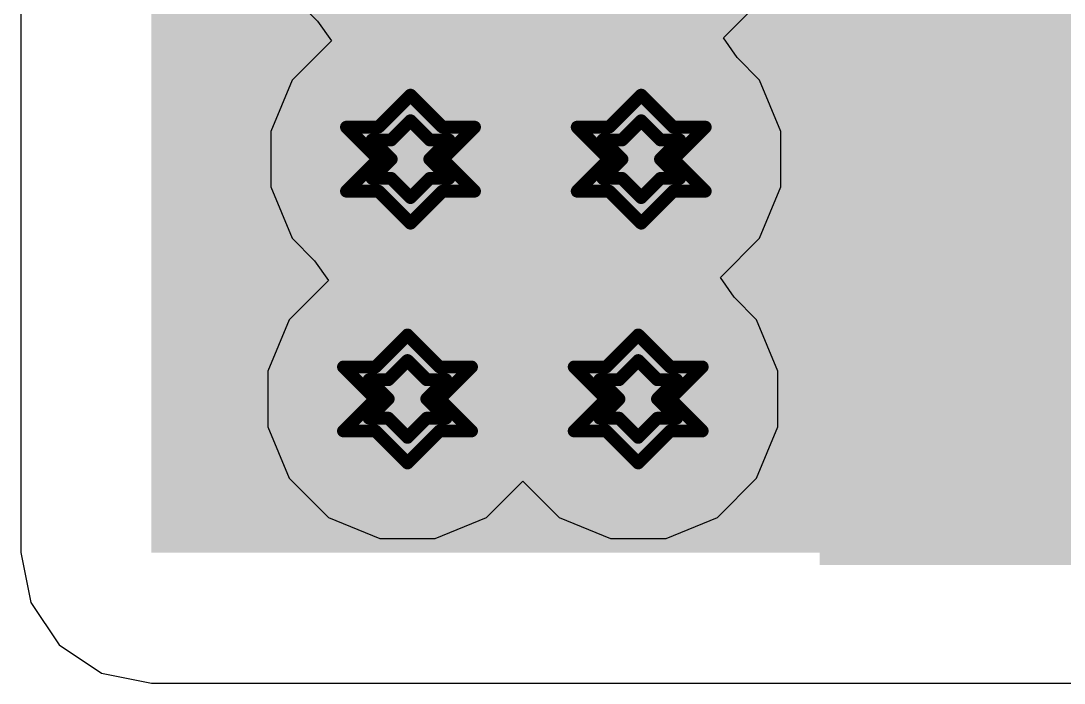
# Model space of a CAD drawing. Header units: inches. Extents: x -5 to 5328, y -4 to 5281.
# Drawn here: x 49.121 to 53.259, y 43.72 to 46.347 of the extents above; entities that cross this region are included whole.
import ezdxf

# ---------------------------------------------------------------- set-up
doc = ezdxf.new("R2010")
doc.units = ezdxf.units.IN
for name, color, linetype in [('Bottom Layer', 5, 'Continuous'), ('Bottom Solder', 6, 'Continuous'), ('Drill Drawing', 1, 'Continuous'), ('Layer 1', 16, 'Continuous'), ('Layer 2', 76, 'Continuous'), ('Top Layer', 1, 'Continuous'), ('Top Paste', 8, 'Continuous'), ('Top Solder', 216, 'Continuous'), ('Via Holes', 16, 'Continuous')]:
    doc.layers.add(name, color=color, linetype=linetype)

# ---------------------------------------------------------------- blocks, each defined once
blk = doc.blocks.new('TO_277A_144')
at = {"layer": 'Top Layer'}
blk.add_hatch(color=1, dxfattribs=at).paths.add_polyline_path([(-4.525, 2.4), (0.525, 2.4), (0.525, -2.4), (-4.525, -2.4)])
at = {"layer": 'Top Paste'}
blk.add_hatch(color=8, dxfattribs=at).paths.add_polyline_path([(-4.525, 2.4), (0.525, 2.4), (0.525, -2.4), (-4.525, -2.4)])
at = {"layer": 'Top Solder'}
blk.add_hatch(color=216, dxfattribs=at).paths.add_polyline_path([(-4.575, 2.45), (0.575, 2.45), (0.575, -2.45), (-4.575, -2.45)])

msp = doc.modelspace()

# ---------------------------------------------------------------- hatches: boundary and pattern name
at = {"layer": 'Bottom Layer'}
h = msp.add_hatch(color=5, dxfattribs=at)
edge = h.paths.add_edge_path()
edge.add_arc((50.6664, 45.7981), 0.3, 0, 360)
h = msp.add_hatch(color=5, dxfattribs=at)
edge = h.paths.add_edge_path()
edge.add_arc((51.5814, 45.7981), 0.3, 0, 360)
h = msp.add_hatch(color=5, dxfattribs=at)
edge = h.paths.add_edge_path()
edge.add_arc((50.6545, 44.847), 0.3, 0, 360)
h = msp.add_hatch(color=5, dxfattribs=at)
edge = h.paths.add_edge_path()
edge.add_arc((51.5695, 44.847), 0.3, 0, 360)
at = {"layer": 'Bottom Solder'}
h = msp.add_hatch(color=6, dxfattribs=at)
edge = h.paths.add_edge_path()
edge.add_arc((50.6664, 45.7981), 0.4016, 0, 360)
h = msp.add_hatch(color=6, dxfattribs=at)
edge = h.paths.add_edge_path()
edge.add_arc((51.5814, 45.7981), 0.4016, 0, 360)
h = msp.add_hatch(color=6, dxfattribs=at)
edge = h.paths.add_edge_path()
edge.add_arc((50.6545, 44.847), 0.4016, 0, 360)
h = msp.add_hatch(color=6, dxfattribs=at)
edge = h.paths.add_edge_path()
edge.add_arc((51.5695, 44.847), 0.4016, 0, 360)
at = {"layer": 'Layer 1'}
h = msp.add_hatch(color=16, dxfattribs=at)
edge = h.paths.add_edge_path()
edge.add_arc((50.6664, 45.7981), 0.3, 0, 360)
h = msp.add_hatch(color=16, dxfattribs=at)
edge = h.paths.add_edge_path()
edge.add_arc((51.5814, 45.7981), 0.3, 0, 360)
h = msp.add_hatch(color=16, dxfattribs=at)
edge = h.paths.add_edge_path()
edge.add_arc((50.6545, 44.847), 0.3, 0, 360)
h = msp.add_hatch(color=16, dxfattribs=at)
edge = h.paths.add_edge_path()
edge.add_arc((51.5695, 44.847), 0.3, 0, 360)
at = {"layer": 'Layer 2'}
h = msp.add_hatch(color=76, dxfattribs=at)
edge = h.paths.add_edge_path()
edge.add_arc((50.6664, 45.7981), 0.3, 0, 360)
h = msp.add_hatch(color=76, dxfattribs=at)
edge = h.paths.add_edge_path()
edge.add_arc((51.5814, 45.7981), 0.3, 0, 360)
h = msp.add_hatch(color=76, dxfattribs=at)
edge = h.paths.add_edge_path()
edge.add_arc((50.6545, 44.847), 0.3, 0, 360)
h = msp.add_hatch(color=76, dxfattribs=at)
edge = h.paths.add_edge_path()
edge.add_arc((51.5695, 44.847), 0.3, 0, 360)
at = {"layer": 'Top Layer'}
msp.add_hatch(color=1, dxfattribs=at).paths.add_polyline_path([(49.6391, 44.2378), (57.1392, 44.2378), (57.1392, 49.2878), (49.6391, 49.2878)])
h = msp.add_hatch(color=1, dxfattribs=at)
edge = h.paths.add_edge_path()
edge.add_arc((50.6664, 45.7981), 0.3, 0, 360)
h = msp.add_hatch(color=1, dxfattribs=at)
edge = h.paths.add_edge_path()
edge.add_arc((51.5814, 45.7981), 0.3, 0, 360)
h = msp.add_hatch(color=1, dxfattribs=at)
edge = h.paths.add_edge_path()
edge.add_arc((50.6545, 44.847), 0.3, 0, 360)
h = msp.add_hatch(color=1, dxfattribs=at)
edge = h.paths.add_edge_path()
edge.add_arc((51.5695, 44.847), 0.3, 0, 360)
at = {"layer": 'Top Solder'}
h = msp.add_hatch(color=216, dxfattribs=at)
edge = h.paths.add_edge_path()
edge.add_arc((50.6664, 45.7981), 0.4016, 0, 360)
h = msp.add_hatch(color=216, dxfattribs=at)
edge = h.paths.add_edge_path()
edge.add_arc((51.5814, 45.7981), 0.4016, 0, 360)
h = msp.add_hatch(color=216, dxfattribs=at)
edge = h.paths.add_edge_path()
edge.add_arc((50.6545, 44.847), 0.4016, 0, 360)
h = msp.add_hatch(color=216, dxfattribs=at)
edge = h.paths.add_edge_path()
edge.add_arc((51.5695, 44.847), 0.4016, 0, 360)
at = {"layer": 'Via Holes'}
h = msp.add_hatch(color=7, dxfattribs=at)
edge = h.paths.add_edge_path()
edge.add_arc((50.6664, 45.7981), 0.15, 0, 360)
h = msp.add_hatch(color=7, dxfattribs=at)
edge = h.paths.add_edge_path()
edge.add_arc((51.5814, 45.7981), 0.15, 0, 360)
h = msp.add_hatch(color=7, dxfattribs=at)
edge = h.paths.add_edge_path()
edge.add_arc((50.6545, 44.847), 0.15, 0, 360)
h = msp.add_hatch(color=7, dxfattribs=at)
edge = h.paths.add_edge_path()
edge.add_arc((51.5695, 44.847), 0.15, 0, 360)

# ---------------------------------------------------------------- linework, layer by layer
at = {"layer": 'Bottom Layer'}
for p, q in [((50.2087, 46.4353), (50.2981, 46.3459)), ((51.9072, 46.2794), (52.063, 46.4353)), ((50.2981, 46.3459), (50.3526, 46.2677)), ((50.3526, 46.2677), (50.1968, 46.1119)), ((51.9617, 46.2012), (51.9072, 46.2794)), ((52.0511, 46.1119), (51.9617, 46.2012)), ((50.1968, 46.1119), (50.1124, 45.9083)), ((52.1354, 45.9083), (52.0511, 46.1119)), ((50.1124, 45.9083), (50.1124, 45.6879)), ((52.1354, 45.6879), (52.1354, 45.9083)), ((50.1124, 45.6879), (50.1968, 45.4842)), ((52.0511, 45.4842), (52.1354, 45.6879)), ((50.1968, 45.4842), (50.2861, 45.3949)), ((51.8952, 45.3284), (52.0511, 45.4842)), ((50.2861, 45.3949), (50.3407, 45.3167)), ((50.3407, 45.3167), (50.1848, 45.1608)), ((51.9498, 45.2502), (51.8952, 45.3284)), ((52.0391, 45.1608), (51.9498, 45.2502)), ((50.1848, 45.1608), (50.1005, 44.9572)), ((52.1235, 44.9572), (52.0391, 45.1608)), ((50.1005, 44.9572), (50.1005, 44.7368)), ((52.1235, 44.7368), (52.1235, 44.9572)), ((50.1005, 44.7368), (50.1848, 44.5332)), ((52.0391, 44.5332), (52.1235, 44.7368)), ((50.1848, 44.5332), (50.3407, 44.3774)), ((50.9683, 44.3774), (51.112, 44.521)), ((51.112, 44.521), (51.2557, 44.3774)), ((51.8833, 44.3774), (52.0391, 44.5332)), ((50.3407, 44.3774), (50.5443, 44.293)), ((50.7647, 44.293), (50.9683, 44.3774)), ((51.2557, 44.3774), (51.4593, 44.293)), ((51.6797, 44.293), (51.8833, 44.3774)), ((50.5443, 44.293), (50.7647, 44.293)), ((51.4593, 44.293), (51.6797, 44.293))]:
    msp.add_line(p, q, dxfattribs=at)
at = {"layer": 'Drill Drawing'}
for points in [[(50.5394, 45.9251, 0.0508, 0.0508, 0), (50.6664, 46.0521, 0.0508, 0.0508, 0)], [(50.6664, 46.0521, 0.0508, 0.0508, 0), (50.7934, 45.9251, 0.0508, 0.0508, 0)], [(51.4544, 45.9251, 0.0508, 0.0508, 0), (51.5814, 46.0521, 0.0508, 0.0508, 0)], [(51.5814, 46.0521, 0.0508, 0.0508, 0), (51.7084, 45.9251, 0.0508, 0.0508, 0)], [(50.5902, 45.8743, 0.0508, 0.0508, 0), (50.6664, 45.9505, 0.0508, 0.0508, 0)], [(50.6664, 45.9505, 0.0508, 0.0508, 0), (50.7426, 45.8743, 0.0508, 0.0508, 0)], [(51.5052, 45.8743, 0.0508, 0.0508, 0), (51.5814, 45.9505, 0.0508, 0.0508, 0)], [(51.5814, 45.9505, 0.0508, 0.0508, 0), (51.6576, 45.8743, 0.0508, 0.0508, 0)], [(50.4124, 45.9251, 0.0508, 0.0508, 0), (50.5394, 45.7981, 0.0508, 0.0508, 0)], [(50.4124, 45.9251, 0.0508, 0.0508, 0), (50.5394, 45.9251, 0.0508, 0.0508, 0)], [(50.7934, 45.9251, 0.0508, 0.0508, 0), (50.9204, 45.9251, 0.0508, 0.0508, 0)], [(50.7934, 45.7981, 0.0508, 0.0508, 0), (50.9204, 45.9251, 0.0508, 0.0508, 0)], [(51.3274, 45.9251, 0.0508, 0.0508, 0), (51.4544, 45.7981, 0.0508, 0.0508, 0)], [(51.3274, 45.9251, 0.0508, 0.0508, 0), (51.4544, 45.9251, 0.0508, 0.0508, 0)], [(51.7084, 45.9251, 0.0508, 0.0508, 0), (51.8354, 45.9251, 0.0508, 0.0508, 0)], [(51.7084, 45.7981, 0.0508, 0.0508, 0), (51.8354, 45.9251, 0.0508, 0.0508, 0)], [(50.514, 45.8743, 0.0508, 0.0508, 0), (50.5902, 45.7981, 0.0508, 0.0508, 0)], [(50.514, 45.8743, 0.0508, 0.0508, 0), (50.5902, 45.8743, 0.0508, 0.0508, 0)], [(50.7426, 45.8743, 0.0508, 0.0508, 0), (50.8188, 45.8743, 0.0508, 0.0508, 0)], [(50.7426, 45.7981, 0.0508, 0.0508, 0), (50.8188, 45.8743, 0.0508, 0.0508, 0)], [(51.429, 45.8743, 0.0508, 0.0508, 0), (51.5052, 45.7981, 0.0508, 0.0508, 0)], [(51.429, 45.8743, 0.0508, 0.0508, 0), (51.5052, 45.8743, 0.0508, 0.0508, 0)], [(51.6576, 45.8743, 0.0508, 0.0508, 0), (51.7338, 45.8743, 0.0508, 0.0508, 0)], [(51.6576, 45.7981, 0.0508, 0.0508, 0), (51.7338, 45.8743, 0.0508, 0.0508, 0)], [(50.4124, 45.6711, 0.0508, 0.0508, 0), (50.5394, 45.7981, 0.0508, 0.0508, 0)], [(50.514, 45.7219, 0.0508, 0.0508, 0), (50.5902, 45.7981, 0.0508, 0.0508, 0)], [(50.7426, 45.7981, 0.0508, 0.0508, 0), (50.8188, 45.7219, 0.0508, 0.0508, 0)], [(50.7934, 45.7981, 0.0508, 0.0508, 0), (50.9204, 45.6711, 0.0508, 0.0508, 0)], [(51.3274, 45.6711, 0.0508, 0.0508, 0), (51.4544, 45.7981, 0.0508, 0.0508, 0)], [(51.429, 45.7219, 0.0508, 0.0508, 0), (51.5052, 45.7981, 0.0508, 0.0508, 0)], [(51.6576, 45.7981, 0.0508, 0.0508, 0), (51.7338, 45.7219, 0.0508, 0.0508, 0)], [(51.7084, 45.7981, 0.0508, 0.0508, 0), (51.8354, 45.6711, 0.0508, 0.0508, 0)], [(50.514, 45.7219, 0.0508, 0.0508, 0), (50.5902, 45.7219, 0.0508, 0.0508, 0)], [(50.5902, 45.7219, 0.0508, 0.0508, 0), (50.6664, 45.6457, 0.0508, 0.0508, 0)], [(50.6664, 45.6457, 0.0508, 0.0508, 0), (50.7426, 45.7219, 0.0508, 0.0508, 0)], [(50.7426, 45.7219, 0.0508, 0.0508, 0), (50.8188, 45.7219, 0.0508, 0.0508, 0)], [(51.429, 45.7219, 0.0508, 0.0508, 0), (51.5052, 45.7219, 0.0508, 0.0508, 0)], [(51.5052, 45.7219, 0.0508, 0.0508, 0), (51.5814, 45.6457, 0.0508, 0.0508, 0)], [(51.5814, 45.6457, 0.0508, 0.0508, 0), (51.6576, 45.7219, 0.0508, 0.0508, 0)], [(51.6576, 45.7219, 0.0508, 0.0508, 0), (51.7338, 45.7219, 0.0508, 0.0508, 0)], [(50.4124, 45.6711, 0.0508, 0.0508, 0), (50.5394, 45.6711, 0.0508, 0.0508, 0)], [(50.5394, 45.6711, 0.0508, 0.0508, 0), (50.6664, 45.5441, 0.0508, 0.0508, 0)], [(50.6664, 45.5441, 0.0508, 0.0508, 0), (50.7934, 45.6711, 0.0508, 0.0508, 0)], [(50.7934, 45.6711, 0.0508, 0.0508, 0), (50.9204, 45.6711, 0.0508, 0.0508, 0)], [(51.3274, 45.6711, 0.0508, 0.0508, 0), (51.4544, 45.6711, 0.0508, 0.0508, 0)], [(51.4544, 45.6711, 0.0508, 0.0508, 0), (51.5814, 45.5441, 0.0508, 0.0508, 0)], [(51.5814, 45.5441, 0.0508, 0.0508, 0), (51.7084, 45.6711, 0.0508, 0.0508, 0)], [(51.7084, 45.6711, 0.0508, 0.0508, 0), (51.8354, 45.6711, 0.0508, 0.0508, 0)], [(50.5275, 44.974, 0.0508, 0.0508, 0), (50.6545, 45.101, 0.0508, 0.0508, 0)], [(50.6545, 45.101, 0.0508, 0.0508, 0), (50.7815, 44.974, 0.0508, 0.0508, 0)], [(51.4425, 44.974, 0.0508, 0.0508, 0), (51.5695, 45.101, 0.0508, 0.0508, 0)], [(51.5695, 45.101, 0.0508, 0.0508, 0), (51.6965, 44.974, 0.0508, 0.0508, 0)], [(50.5783, 44.9232, 0.0508, 0.0508, 0), (50.6545, 44.9994, 0.0508, 0.0508, 0)], [(50.6545, 44.9994, 0.0508, 0.0508, 0), (50.7307, 44.9232, 0.0508, 0.0508, 0)], [(51.4933, 44.9232, 0.0508, 0.0508, 0), (51.5695, 44.9994, 0.0508, 0.0508, 0)], [(51.5695, 44.9994, 0.0508, 0.0508, 0), (51.6457, 44.9232, 0.0508, 0.0508, 0)], [(50.4005, 44.974, 0.0508, 0.0508, 0), (50.5275, 44.847, 0.0508, 0.0508, 0)], [(50.4005, 44.974, 0.0508, 0.0508, 0), (50.5275, 44.974, 0.0508, 0.0508, 0)], [(50.7815, 44.974, 0.0508, 0.0508, 0), (50.9085, 44.974, 0.0508, 0.0508, 0)], [(50.7815, 44.847, 0.0508, 0.0508, 0), (50.9085, 44.974, 0.0508, 0.0508, 0)], [(51.3155, 44.974, 0.0508, 0.0508, 0), (51.4425, 44.847, 0.0508, 0.0508, 0)], [(51.3155, 44.974, 0.0508, 0.0508, 0), (51.4425, 44.974, 0.0508, 0.0508, 0)], [(51.6965, 44.974, 0.0508, 0.0508, 0), (51.8235, 44.974, 0.0508, 0.0508, 0)], [(51.6965, 44.847, 0.0508, 0.0508, 0), (51.8235, 44.974, 0.0508, 0.0508, 0)], [(50.5021, 44.9232, 0.0508, 0.0508, 0), (50.5783, 44.847, 0.0508, 0.0508, 0)], [(50.5021, 44.9232, 0.0508, 0.0508, 0), (50.5783, 44.9232, 0.0508, 0.0508, 0)], [(50.7307, 44.9232, 0.0508, 0.0508, 0), (50.8069, 44.9232, 0.0508, 0.0508, 0)], [(50.7307, 44.847, 0.0508, 0.0508, 0), (50.8069, 44.9232, 0.0508, 0.0508, 0)], [(51.4171, 44.9232, 0.0508, 0.0508, 0), (51.4933, 44.847, 0.0508, 0.0508, 0)], [(51.4171, 44.9232, 0.0508, 0.0508, 0), (51.4933, 44.9232, 0.0508, 0.0508, 0)], [(51.6457, 44.9232, 0.0508, 0.0508, 0), (51.7219, 44.9232, 0.0508, 0.0508, 0)], [(51.6457, 44.847, 0.0508, 0.0508, 0), (51.7219, 44.9232, 0.0508, 0.0508, 0)], [(50.4005, 44.72, 0.0508, 0.0508, 0), (50.5275, 44.847, 0.0508, 0.0508, 0)], [(50.5021, 44.7708, 0.0508, 0.0508, 0), (50.5783, 44.847, 0.0508, 0.0508, 0)], [(50.7307, 44.847, 0.0508, 0.0508, 0), (50.8069, 44.7708, 0.0508, 0.0508, 0)], [(50.7815, 44.847, 0.0508, 0.0508, 0), (50.9085, 44.72, 0.0508, 0.0508, 0)], [(51.3155, 44.72, 0.0508, 0.0508, 0), (51.4425, 44.847, 0.0508, 0.0508, 0)], [(51.4171, 44.7708, 0.0508, 0.0508, 0), (51.4933, 44.847, 0.0508, 0.0508, 0)], [(51.6457, 44.847, 0.0508, 0.0508, 0), (51.7219, 44.7708, 0.0508, 0.0508, 0)], [(51.6965, 44.847, 0.0508, 0.0508, 0), (51.8235, 44.72, 0.0508, 0.0508, 0)], [(50.5021, 44.7708, 0.0508, 0.0508, 0), (50.5783, 44.7708, 0.0508, 0.0508, 0)], [(50.5783, 44.7708, 0.0508, 0.0508, 0), (50.6545, 44.6946, 0.0508, 0.0508, 0)], [(50.6545, 44.6946, 0.0508, 0.0508, 0), (50.7307, 44.7708, 0.0508, 0.0508, 0)], [(50.7307, 44.7708, 0.0508, 0.0508, 0), (50.8069, 44.7708, 0.0508, 0.0508, 0)], [(51.4171, 44.7708, 0.0508, 0.0508, 0), (51.4933, 44.7708, 0.0508, 0.0508, 0)], [(51.4933, 44.7708, 0.0508, 0.0508, 0), (51.5695, 44.6946, 0.0508, 0.0508, 0)], [(51.5695, 44.6946, 0.0508, 0.0508, 0), (51.6457, 44.7708, 0.0508, 0.0508, 0)], [(51.6457, 44.7708, 0.0508, 0.0508, 0), (51.7219, 44.7708, 0.0508, 0.0508, 0)], [(50.4005, 44.72, 0.0508, 0.0508, 0), (50.5275, 44.72, 0.0508, 0.0508, 0)], [(50.5275, 44.72, 0.0508, 0.0508, 0), (50.6545, 44.593, 0.0508, 0.0508, 0)], [(50.6545, 44.593, 0.0508, 0.0508, 0), (50.7815, 44.72, 0.0508, 0.0508, 0)], [(50.7815, 44.72, 0.0508, 0.0508, 0), (50.9085, 44.72, 0.0508, 0.0508, 0)], [(51.3155, 44.72, 0.0508, 0.0508, 0), (51.4425, 44.72, 0.0508, 0.0508, 0)], [(51.4425, 44.72, 0.0508, 0.0508, 0), (51.5695, 44.593, 0.0508, 0.0508, 0)], [(51.5695, 44.593, 0.0508, 0.0508, 0), (51.6965, 44.72, 0.0508, 0.0508, 0)], [(51.6965, 44.72, 0.0508, 0.0508, 0), (51.8235, 44.72, 0.0508, 0.0508, 0)]]:
    msp.add_lwpolyline(points, format="xyseb", dxfattribs=at)
for points in [[(50.6537, 46.0521, 0.0254, 0.0254, 1), (50.6791, 46.0521, 0.0254, 0.0254, 1)], [(50.6537, 46.0521, 0.0254, 0.0254, 1), (50.6791, 46.0521, 0.0254, 0.0254, 1)], [(51.5687, 46.0521, 0.0254, 0.0254, 1), (51.5941, 46.0521, 0.0254, 0.0254, 1)], [(51.5687, 46.0521, 0.0254, 0.0254, 1), (51.5941, 46.0521, 0.0254, 0.0254, 1)], [(50.6537, 45.9505, 0.0254, 0.0254, 1), (50.6791, 45.9505, 0.0254, 0.0254, 1)], [(50.6537, 45.9505, 0.0254, 0.0254, 1), (50.6791, 45.9505, 0.0254, 0.0254, 1)], [(51.5687, 45.9505, 0.0254, 0.0254, 1), (51.5941, 45.9505, 0.0254, 0.0254, 1)], [(51.5687, 45.9505, 0.0254, 0.0254, 1), (51.5941, 45.9505, 0.0254, 0.0254, 1)], [(50.3997, 45.9251, 0.0254, 0.0254, 1), (50.4251, 45.9251, 0.0254, 0.0254, 1)], [(50.3997, 45.9251, 0.0254, 0.0254, 1), (50.4251, 45.9251, 0.0254, 0.0254, 1)], [(50.5267, 45.9251, 0.0254, 0.0254, 1), (50.5521, 45.9251, 0.0254, 0.0254, 1)], [(50.5267, 45.9251, 0.0254, 0.0254, 1), (50.5521, 45.9251, 0.0254, 0.0254, 1)], [(50.7807, 45.9251, 0.0254, 0.0254, 1), (50.8061, 45.9251, 0.0254, 0.0254, 1)], [(50.7807, 45.9251, 0.0254, 0.0254, 1), (50.8061, 45.9251, 0.0254, 0.0254, 1)], [(50.9077, 45.9251, 0.0254, 0.0254, 1), (50.9331, 45.9251, 0.0254, 0.0254, 1)], [(50.9077, 45.9251, 0.0254, 0.0254, 1), (50.9331, 45.9251, 0.0254, 0.0254, 1)], [(51.3147, 45.9251, 0.0254, 0.0254, 1), (51.3401, 45.9251, 0.0254, 0.0254, 1)], [(51.3147, 45.9251, 0.0254, 0.0254, 1), (51.3401, 45.9251, 0.0254, 0.0254, 1)], [(51.4417, 45.9251, 0.0254, 0.0254, 1), (51.4671, 45.9251, 0.0254, 0.0254, 1)], [(51.4417, 45.9251, 0.0254, 0.0254, 1), (51.4671, 45.9251, 0.0254, 0.0254, 1)], [(51.6957, 45.9251, 0.0254, 0.0254, 1), (51.7211, 45.9251, 0.0254, 0.0254, 1)], [(51.6957, 45.9251, 0.0254, 0.0254, 1), (51.7211, 45.9251, 0.0254, 0.0254, 1)], [(51.8227, 45.9251, 0.0254, 0.0254, 1), (51.8481, 45.9251, 0.0254, 0.0254, 1)], [(51.8227, 45.9251, 0.0254, 0.0254, 1), (51.8481, 45.9251, 0.0254, 0.0254, 1)], [(50.5013, 45.8743, 0.0254, 0.0254, 1), (50.5267, 45.8743, 0.0254, 0.0254, 1)], [(50.5013, 45.8743, 0.0254, 0.0254, 1), (50.5267, 45.8743, 0.0254, 0.0254, 1)], [(50.5775, 45.8743, 0.0254, 0.0254, 1), (50.6029, 45.8743, 0.0254, 0.0254, 1)], [(50.5775, 45.8743, 0.0254, 0.0254, 1), (50.6029, 45.8743, 0.0254, 0.0254, 1)], [(50.7299, 45.8743, 0.0254, 0.0254, 1), (50.7553, 45.8743, 0.0254, 0.0254, 1)], [(50.7299, 45.8743, 0.0254, 0.0254, 1), (50.7553, 45.8743, 0.0254, 0.0254, 1)], [(50.8061, 45.8743, 0.0254, 0.0254, 1), (50.8315, 45.8743, 0.0254, 0.0254, 1)], [(50.8061, 45.8743, 0.0254, 0.0254, 1), (50.8315, 45.8743, 0.0254, 0.0254, 1)], [(51.4163, 45.8743, 0.0254, 0.0254, 1), (51.4417, 45.8743, 0.0254, 0.0254, 1)], [(51.4163, 45.8743, 0.0254, 0.0254, 1), (51.4417, 45.8743, 0.0254, 0.0254, 1)], [(51.4925, 45.8743, 0.0254, 0.0254, 1), (51.5179, 45.8743, 0.0254, 0.0254, 1)], [(51.4925, 45.8743, 0.0254, 0.0254, 1), (51.5179, 45.8743, 0.0254, 0.0254, 1)], [(51.6449, 45.8743, 0.0254, 0.0254, 1), (51.6703, 45.8743, 0.0254, 0.0254, 1)], [(51.6449, 45.8743, 0.0254, 0.0254, 1), (51.6703, 45.8743, 0.0254, 0.0254, 1)], [(51.7211, 45.8743, 0.0254, 0.0254, 1), (51.7465, 45.8743, 0.0254, 0.0254, 1)], [(51.7211, 45.8743, 0.0254, 0.0254, 1), (51.7465, 45.8743, 0.0254, 0.0254, 1)], [(50.5267, 45.7981, 0.0254, 0.0254, 1), (50.5521, 45.7981, 0.0254, 0.0254, 1)], [(50.5267, 45.7981, 0.0254, 0.0254, 1), (50.5521, 45.7981, 0.0254, 0.0254, 1)], [(50.5775, 45.7981, 0.0254, 0.0254, 1), (50.6029, 45.7981, 0.0254, 0.0254, 1)], [(50.5775, 45.7981, 0.0254, 0.0254, 1), (50.6029, 45.7981, 0.0254, 0.0254, 1)], [(50.7299, 45.7981, 0.0254, 0.0254, 1), (50.7553, 45.7981, 0.0254, 0.0254, 1)], [(50.7299, 45.7981, 0.0254, 0.0254, 1), (50.7553, 45.7981, 0.0254, 0.0254, 1)], [(50.7807, 45.7981, 0.0254, 0.0254, 1), (50.8061, 45.7981, 0.0254, 0.0254, 1)], [(50.7807, 45.7981, 0.0254, 0.0254, 1), (50.8061, 45.7981, 0.0254, 0.0254, 1)], [(51.4417, 45.7981, 0.0254, 0.0254, 1), (51.4671, 45.7981, 0.0254, 0.0254, 1)], [(51.4417, 45.7981, 0.0254, 0.0254, 1), (51.4671, 45.7981, 0.0254, 0.0254, 1)], [(51.4925, 45.7981, 0.0254, 0.0254, 1), (51.5179, 45.7981, 0.0254, 0.0254, 1)], [(51.4925, 45.7981, 0.0254, 0.0254, 1), (51.5179, 45.7981, 0.0254, 0.0254, 1)], [(51.6449, 45.7981, 0.0254, 0.0254, 1), (51.6703, 45.7981, 0.0254, 0.0254, 1)], [(51.6449, 45.7981, 0.0254, 0.0254, 1), (51.6703, 45.7981, 0.0254, 0.0254, 1)], [(51.6957, 45.7981, 0.0254, 0.0254, 1), (51.7211, 45.7981, 0.0254, 0.0254, 1)], [(51.6957, 45.7981, 0.0254, 0.0254, 1), (51.7211, 45.7981, 0.0254, 0.0254, 1)], [(50.5013, 45.7219, 0.0254, 0.0254, 1), (50.5267, 45.7219, 0.0254, 0.0254, 1)], [(50.5013, 45.7219, 0.0254, 0.0254, 1), (50.5267, 45.7219, 0.0254, 0.0254, 1)], [(50.5775, 45.7219, 0.0254, 0.0254, 1), (50.6029, 45.7219, 0.0254, 0.0254, 1)], [(50.5775, 45.7219, 0.0254, 0.0254, 1), (50.6029, 45.7219, 0.0254, 0.0254, 1)], [(50.7299, 45.7219, 0.0254, 0.0254, 1), (50.7553, 45.7219, 0.0254, 0.0254, 1)], [(50.7299, 45.7219, 0.0254, 0.0254, 1), (50.7553, 45.7219, 0.0254, 0.0254, 1)], [(50.8061, 45.7219, 0.0254, 0.0254, 1), (50.8315, 45.7219, 0.0254, 0.0254, 1)], [(50.8061, 45.7219, 0.0254, 0.0254, 1), (50.8315, 45.7219, 0.0254, 0.0254, 1)], [(51.4163, 45.7219, 0.0254, 0.0254, 1), (51.4417, 45.7219, 0.0254, 0.0254, 1)], [(51.4163, 45.7219, 0.0254, 0.0254, 1), (51.4417, 45.7219, 0.0254, 0.0254, 1)], [(51.4925, 45.7219, 0.0254, 0.0254, 1), (51.5179, 45.7219, 0.0254, 0.0254, 1)], [(51.4925, 45.7219, 0.0254, 0.0254, 1), (51.5179, 45.7219, 0.0254, 0.0254, 1)], [(51.6449, 45.7219, 0.0254, 0.0254, 1), (51.6703, 45.7219, 0.0254, 0.0254, 1)], [(51.6449, 45.7219, 0.0254, 0.0254, 1), (51.6703, 45.7219, 0.0254, 0.0254, 1)], [(51.7211, 45.7219, 0.0254, 0.0254, 1), (51.7465, 45.7219, 0.0254, 0.0254, 1)], [(51.7211, 45.7219, 0.0254, 0.0254, 1), (51.7465, 45.7219, 0.0254, 0.0254, 1)], [(50.3997, 45.6711, 0.0254, 0.0254, 1), (50.4251, 45.6711, 0.0254, 0.0254, 1)], [(50.3997, 45.6711, 0.0254, 0.0254, 1), (50.4251, 45.6711, 0.0254, 0.0254, 1)], [(50.5267, 45.6711, 0.0254, 0.0254, 1), (50.5521, 45.6711, 0.0254, 0.0254, 1)], [(50.5267, 45.6711, 0.0254, 0.0254, 1), (50.5521, 45.6711, 0.0254, 0.0254, 1)], [(50.7807, 45.6711, 0.0254, 0.0254, 1), (50.8061, 45.6711, 0.0254, 0.0254, 1)], [(50.7807, 45.6711, 0.0254, 0.0254, 1), (50.8061, 45.6711, 0.0254, 0.0254, 1)], [(50.9077, 45.6711, 0.0254, 0.0254, 1), (50.9331, 45.6711, 0.0254, 0.0254, 1)], [(50.9077, 45.6711, 0.0254, 0.0254, 1), (50.9331, 45.6711, 0.0254, 0.0254, 1)], [(51.3147, 45.6711, 0.0254, 0.0254, 1), (51.3401, 45.6711, 0.0254, 0.0254, 1)], [(51.3147, 45.6711, 0.0254, 0.0254, 1), (51.3401, 45.6711, 0.0254, 0.0254, 1)], [(51.4417, 45.6711, 0.0254, 0.0254, 1), (51.4671, 45.6711, 0.0254, 0.0254, 1)], [(51.4417, 45.6711, 0.0254, 0.0254, 1), (51.4671, 45.6711, 0.0254, 0.0254, 1)], [(51.6957, 45.6711, 0.0254, 0.0254, 1), (51.7211, 45.6711, 0.0254, 0.0254, 1)], [(51.6957, 45.6711, 0.0254, 0.0254, 1), (51.7211, 45.6711, 0.0254, 0.0254, 1)], [(51.8227, 45.6711, 0.0254, 0.0254, 1), (51.8481, 45.6711, 0.0254, 0.0254, 1)], [(51.8227, 45.6711, 0.0254, 0.0254, 1), (51.8481, 45.6711, 0.0254, 0.0254, 1)], [(50.6537, 45.6457, 0.0254, 0.0254, 1), (50.6791, 45.6457, 0.0254, 0.0254, 1)], [(50.6537, 45.6457, 0.0254, 0.0254, 1), (50.6791, 45.6457, 0.0254, 0.0254, 1)], [(51.5687, 45.6457, 0.0254, 0.0254, 1), (51.5941, 45.6457, 0.0254, 0.0254, 1)], [(51.5687, 45.6457, 0.0254, 0.0254, 1), (51.5941, 45.6457, 0.0254, 0.0254, 1)], [(50.6537, 45.5441, 0.0254, 0.0254, 1), (50.6791, 45.5441, 0.0254, 0.0254, 1)], [(50.6537, 45.5441, 0.0254, 0.0254, 1), (50.6791, 45.5441, 0.0254, 0.0254, 1)], [(51.5687, 45.5441, 0.0254, 0.0254, 1), (51.5941, 45.5441, 0.0254, 0.0254, 1)], [(51.5687, 45.5441, 0.0254, 0.0254, 1), (51.5941, 45.5441, 0.0254, 0.0254, 1)], [(50.6418, 45.101, 0.0254, 0.0254, 1), (50.6672, 45.101, 0.0254, 0.0254, 1)], [(50.6418, 45.101, 0.0254, 0.0254, 1), (50.6672, 45.101, 0.0254, 0.0254, 1)], [(51.5568, 45.101, 0.0254, 0.0254, 1), (51.5822, 45.101, 0.0254, 0.0254, 1)], [(51.5568, 45.101, 0.0254, 0.0254, 1), (51.5822, 45.101, 0.0254, 0.0254, 1)], [(50.6418, 44.9994, 0.0254, 0.0254, 1), (50.6672, 44.9994, 0.0254, 0.0254, 1)], [(50.6418, 44.9994, 0.0254, 0.0254, 1), (50.6672, 44.9994, 0.0254, 0.0254, 1)], [(51.5568, 44.9994, 0.0254, 0.0254, 1), (51.5822, 44.9994, 0.0254, 0.0254, 1)], [(51.5568, 44.9994, 0.0254, 0.0254, 1), (51.5822, 44.9994, 0.0254, 0.0254, 1)], [(50.3878, 44.974, 0.0254, 0.0254, 1), (50.4132, 44.974, 0.0254, 0.0254, 1)], [(50.3878, 44.974, 0.0254, 0.0254, 1), (50.4132, 44.974, 0.0254, 0.0254, 1)], [(50.5148, 44.974, 0.0254, 0.0254, 1), (50.5402, 44.974, 0.0254, 0.0254, 1)], [(50.5148, 44.974, 0.0254, 0.0254, 1), (50.5402, 44.974, 0.0254, 0.0254, 1)], [(50.7688, 44.974, 0.0254, 0.0254, 1), (50.7942, 44.974, 0.0254, 0.0254, 1)], [(50.7688, 44.974, 0.0254, 0.0254, 1), (50.7942, 44.974, 0.0254, 0.0254, 1)], [(50.8958, 44.974, 0.0254, 0.0254, 1), (50.9212, 44.974, 0.0254, 0.0254, 1)], [(50.8958, 44.974, 0.0254, 0.0254, 1), (50.9212, 44.974, 0.0254, 0.0254, 1)], [(51.3028, 44.974, 0.0254, 0.0254, 1), (51.3282, 44.974, 0.0254, 0.0254, 1)], [(51.3028, 44.974, 0.0254, 0.0254, 1), (51.3282, 44.974, 0.0254, 0.0254, 1)], [(51.4298, 44.974, 0.0254, 0.0254, 1), (51.4552, 44.974, 0.0254, 0.0254, 1)], [(51.4298, 44.974, 0.0254, 0.0254, 1), (51.4552, 44.974, 0.0254, 0.0254, 1)], [(51.6838, 44.974, 0.0254, 0.0254, 1), (51.7092, 44.974, 0.0254, 0.0254, 1)], [(51.6838, 44.974, 0.0254, 0.0254, 1), (51.7092, 44.974, 0.0254, 0.0254, 1)], [(51.8108, 44.974, 0.0254, 0.0254, 1), (51.8362, 44.974, 0.0254, 0.0254, 1)], [(51.8108, 44.974, 0.0254, 0.0254, 1), (51.8362, 44.974, 0.0254, 0.0254, 1)], [(50.4894, 44.9232, 0.0254, 0.0254, 1), (50.5148, 44.9232, 0.0254, 0.0254, 1)], [(50.4894, 44.9232, 0.0254, 0.0254, 1), (50.5148, 44.9232, 0.0254, 0.0254, 1)], [(50.5656, 44.9232, 0.0254, 0.0254, 1), (50.591, 44.9232, 0.0254, 0.0254, 1)], [(50.5656, 44.9232, 0.0254, 0.0254, 1), (50.591, 44.9232, 0.0254, 0.0254, 1)], [(50.718, 44.9232, 0.0254, 0.0254, 1), (50.7434, 44.9232, 0.0254, 0.0254, 1)], [(50.718, 44.9232, 0.0254, 0.0254, 1), (50.7434, 44.9232, 0.0254, 0.0254, 1)], [(50.7942, 44.9232, 0.0254, 0.0254, 1), (50.8196, 44.9232, 0.0254, 0.0254, 1)], [(50.7942, 44.9232, 0.0254, 0.0254, 1), (50.8196, 44.9232, 0.0254, 0.0254, 1)], [(51.4044, 44.9232, 0.0254, 0.0254, 1), (51.4298, 44.9232, 0.0254, 0.0254, 1)], [(51.4044, 44.9232, 0.0254, 0.0254, 1), (51.4298, 44.9232, 0.0254, 0.0254, 1)], [(51.4806, 44.9232, 0.0254, 0.0254, 1), (51.506, 44.9232, 0.0254, 0.0254, 1)], [(51.4806, 44.9232, 0.0254, 0.0254, 1), (51.506, 44.9232, 0.0254, 0.0254, 1)], [(51.633, 44.9232, 0.0254, 0.0254, 1), (51.6584, 44.9232, 0.0254, 0.0254, 1)], [(51.633, 44.9232, 0.0254, 0.0254, 1), (51.6584, 44.9232, 0.0254, 0.0254, 1)], [(51.7092, 44.9232, 0.0254, 0.0254, 1), (51.7346, 44.9232, 0.0254, 0.0254, 1)], [(51.7092, 44.9232, 0.0254, 0.0254, 1), (51.7346, 44.9232, 0.0254, 0.0254, 1)], [(50.5148, 44.847, 0.0254, 0.0254, 1), (50.5402, 44.847, 0.0254, 0.0254, 1)], [(50.5148, 44.847, 0.0254, 0.0254, 1), (50.5402, 44.847, 0.0254, 0.0254, 1)], [(50.5656, 44.847, 0.0254, 0.0254, 1), (50.591, 44.847, 0.0254, 0.0254, 1)], [(50.5656, 44.847, 0.0254, 0.0254, 1), (50.591, 44.847, 0.0254, 0.0254, 1)], [(50.718, 44.847, 0.0254, 0.0254, 1), (50.7434, 44.847, 0.0254, 0.0254, 1)], [(50.718, 44.847, 0.0254, 0.0254, 1), (50.7434, 44.847, 0.0254, 0.0254, 1)], [(50.7688, 44.847, 0.0254, 0.0254, 1), (50.7942, 44.847, 0.0254, 0.0254, 1)], [(50.7688, 44.847, 0.0254, 0.0254, 1), (50.7942, 44.847, 0.0254, 0.0254, 1)], [(51.4298, 44.847, 0.0254, 0.0254, 1), (51.4552, 44.847, 0.0254, 0.0254, 1)], [(51.4298, 44.847, 0.0254, 0.0254, 1), (51.4552, 44.847, 0.0254, 0.0254, 1)], [(51.4806, 44.847, 0.0254, 0.0254, 1), (51.506, 44.847, 0.0254, 0.0254, 1)], [(51.4806, 44.847, 0.0254, 0.0254, 1), (51.506, 44.847, 0.0254, 0.0254, 1)], [(51.633, 44.847, 0.0254, 0.0254, 1), (51.6584, 44.847, 0.0254, 0.0254, 1)], [(51.633, 44.847, 0.0254, 0.0254, 1), (51.6584, 44.847, 0.0254, 0.0254, 1)], [(51.6838, 44.847, 0.0254, 0.0254, 1), (51.7092, 44.847, 0.0254, 0.0254, 1)], [(51.6838, 44.847, 0.0254, 0.0254, 1), (51.7092, 44.847, 0.0254, 0.0254, 1)], [(50.4894, 44.7708, 0.0254, 0.0254, 1), (50.5148, 44.7708, 0.0254, 0.0254, 1)], [(50.4894, 44.7708, 0.0254, 0.0254, 1), (50.5148, 44.7708, 0.0254, 0.0254, 1)], [(50.5656, 44.7708, 0.0254, 0.0254, 1), (50.591, 44.7708, 0.0254, 0.0254, 1)], [(50.5656, 44.7708, 0.0254, 0.0254, 1), (50.591, 44.7708, 0.0254, 0.0254, 1)], [(50.718, 44.7708, 0.0254, 0.0254, 1), (50.7434, 44.7708, 0.0254, 0.0254, 1)], [(50.718, 44.7708, 0.0254, 0.0254, 1), (50.7434, 44.7708, 0.0254, 0.0254, 1)], [(50.7942, 44.7708, 0.0254, 0.0254, 1), (50.8196, 44.7708, 0.0254, 0.0254, 1)], [(50.7942, 44.7708, 0.0254, 0.0254, 1), (50.8196, 44.7708, 0.0254, 0.0254, 1)], [(51.4044, 44.7708, 0.0254, 0.0254, 1), (51.4298, 44.7708, 0.0254, 0.0254, 1)], [(51.4044, 44.7708, 0.0254, 0.0254, 1), (51.4298, 44.7708, 0.0254, 0.0254, 1)], [(51.4806, 44.7708, 0.0254, 0.0254, 1), (51.506, 44.7708, 0.0254, 0.0254, 1)], [(51.4806, 44.7708, 0.0254, 0.0254, 1), (51.506, 44.7708, 0.0254, 0.0254, 1)], [(51.633, 44.7708, 0.0254, 0.0254, 1), (51.6584, 44.7708, 0.0254, 0.0254, 1)], [(51.633, 44.7708, 0.0254, 0.0254, 1), (51.6584, 44.7708, 0.0254, 0.0254, 1)], [(51.7092, 44.7708, 0.0254, 0.0254, 1), (51.7346, 44.7708, 0.0254, 0.0254, 1)], [(51.7092, 44.7708, 0.0254, 0.0254, 1), (51.7346, 44.7708, 0.0254, 0.0254, 1)], [(50.3878, 44.72, 0.0254, 0.0254, 1), (50.4132, 44.72, 0.0254, 0.0254, 1)], [(50.3878, 44.72, 0.0254, 0.0254, 1), (50.4132, 44.72, 0.0254, 0.0254, 1)], [(50.5148, 44.72, 0.0254, 0.0254, 1), (50.5402, 44.72, 0.0254, 0.0254, 1)], [(50.5148, 44.72, 0.0254, 0.0254, 1), (50.5402, 44.72, 0.0254, 0.0254, 1)], [(50.7688, 44.72, 0.0254, 0.0254, 1), (50.7942, 44.72, 0.0254, 0.0254, 1)], [(50.7688, 44.72, 0.0254, 0.0254, 1), (50.7942, 44.72, 0.0254, 0.0254, 1)], [(50.8958, 44.72, 0.0254, 0.0254, 1), (50.9212, 44.72, 0.0254, 0.0254, 1)], [(50.8958, 44.72, 0.0254, 0.0254, 1), (50.9212, 44.72, 0.0254, 0.0254, 1)], [(51.3028, 44.72, 0.0254, 0.0254, 1), (51.3282, 44.72, 0.0254, 0.0254, 1)], [(51.3028, 44.72, 0.0254, 0.0254, 1), (51.3282, 44.72, 0.0254, 0.0254, 1)], [(51.4298, 44.72, 0.0254, 0.0254, 1), (51.4552, 44.72, 0.0254, 0.0254, 1)], [(51.4298, 44.72, 0.0254, 0.0254, 1), (51.4552, 44.72, 0.0254, 0.0254, 1)], [(51.6838, 44.72, 0.0254, 0.0254, 1), (51.7092, 44.72, 0.0254, 0.0254, 1)], [(51.6838, 44.72, 0.0254, 0.0254, 1), (51.7092, 44.72, 0.0254, 0.0254, 1)], [(51.8108, 44.72, 0.0254, 0.0254, 1), (51.8362, 44.72, 0.0254, 0.0254, 1)], [(51.8108, 44.72, 0.0254, 0.0254, 1), (51.8362, 44.72, 0.0254, 0.0254, 1)], [(50.6418, 44.6946, 0.0254, 0.0254, 1), (50.6672, 44.6946, 0.0254, 0.0254, 1)], [(50.6418, 44.6946, 0.0254, 0.0254, 1), (50.6672, 44.6946, 0.0254, 0.0254, 1)], [(51.5568, 44.6946, 0.0254, 0.0254, 1), (51.5822, 44.6946, 0.0254, 0.0254, 1)], [(51.5568, 44.6946, 0.0254, 0.0254, 1), (51.5822, 44.6946, 0.0254, 0.0254, 1)], [(50.6418, 44.593, 0.0254, 0.0254, 1), (50.6672, 44.593, 0.0254, 0.0254, 1)], [(50.6418, 44.593, 0.0254, 0.0254, 1), (50.6672, 44.593, 0.0254, 0.0254, 1)], [(51.5568, 44.593, 0.0254, 0.0254, 1), (51.5822, 44.593, 0.0254, 0.0254, 1)], [(51.5568, 44.593, 0.0254, 0.0254, 1), (51.5822, 44.593, 0.0254, 0.0254, 1)]]:
    msp.add_lwpolyline(points, format="xyseb", close=True, dxfattribs=at)
at = {"layer": 'Layer 1'}
for p, q in [((50.2087, 46.4353), (50.2981, 46.3459)), ((51.9072, 46.2794), (52.063, 46.4353)), ((50.2981, 46.3459), (50.3526, 46.2677)), ((50.3526, 46.2677), (50.1968, 46.1119)), ((51.9617, 46.2012), (51.9072, 46.2794)), ((52.0511, 46.1119), (51.9617, 46.2012)), ((50.1968, 46.1119), (50.1124, 45.9083)), ((52.1354, 45.9083), (52.0511, 46.1119)), ((50.1124, 45.9083), (50.1124, 45.6879)), ((52.1354, 45.6879), (52.1354, 45.9083)), ((50.1124, 45.6879), (50.1968, 45.4842)), ((52.0511, 45.4842), (52.1354, 45.6879)), ((50.1968, 45.4842), (50.2861, 45.3949)), ((51.8952, 45.3284), (52.0511, 45.4842)), ((50.2861, 45.3949), (50.3407, 45.3167)), ((50.3407, 45.3167), (50.1848, 45.1608)), ((51.9498, 45.2502), (51.8952, 45.3284)), ((52.0391, 45.1608), (51.9498, 45.2502)), ((50.1848, 45.1608), (50.1005, 44.9572)), ((52.1235, 44.9572), (52.0391, 45.1608)), ((50.1005, 44.9572), (50.1005, 44.7368)), ((52.1235, 44.7368), (52.1235, 44.9572)), ((50.1005, 44.7368), (50.1848, 44.5332)), ((52.0391, 44.5332), (52.1235, 44.7368)), ((50.1848, 44.5332), (50.3407, 44.3774)), ((50.9683, 44.3774), (51.112, 44.521)), ((51.112, 44.521), (51.2557, 44.3774)), ((51.8833, 44.3774), (52.0391, 44.5332)), ((50.3407, 44.3774), (50.5443, 44.293)), ((50.7647, 44.293), (50.9683, 44.3774)), ((51.2557, 44.3774), (51.4593, 44.293)), ((51.6797, 44.293), (51.8833, 44.3774)), ((50.5443, 44.293), (50.7647, 44.293)), ((51.4593, 44.293), (51.6797, 44.293))]:
    msp.add_line(p, q, dxfattribs=at)
at = {"layer": 'Top Layer'}
for p, q in [((49.1211, 49.2878), (49.1211, 44.2378)), ((49.1211, 44.2378), (49.1606, 44.0396)), ((49.1606, 44.0396), (49.2728, 43.8715)), ((49.2728, 43.8715), (49.4409, 43.7592)), ((49.4409, 43.7592), (49.6391, 43.7198)), ((49.6391, 43.7198), (57.1392, 43.7198))]:
    msp.add_line(p, q, dxfattribs=at)

# ---------------------------------------------------------------- block references
at = {"rotation": 90}
msp.add_blockref('TO_277A_144', (54.7392, 48.7628), dxfattribs=at)

doc.saveas('drawing.dxf')
